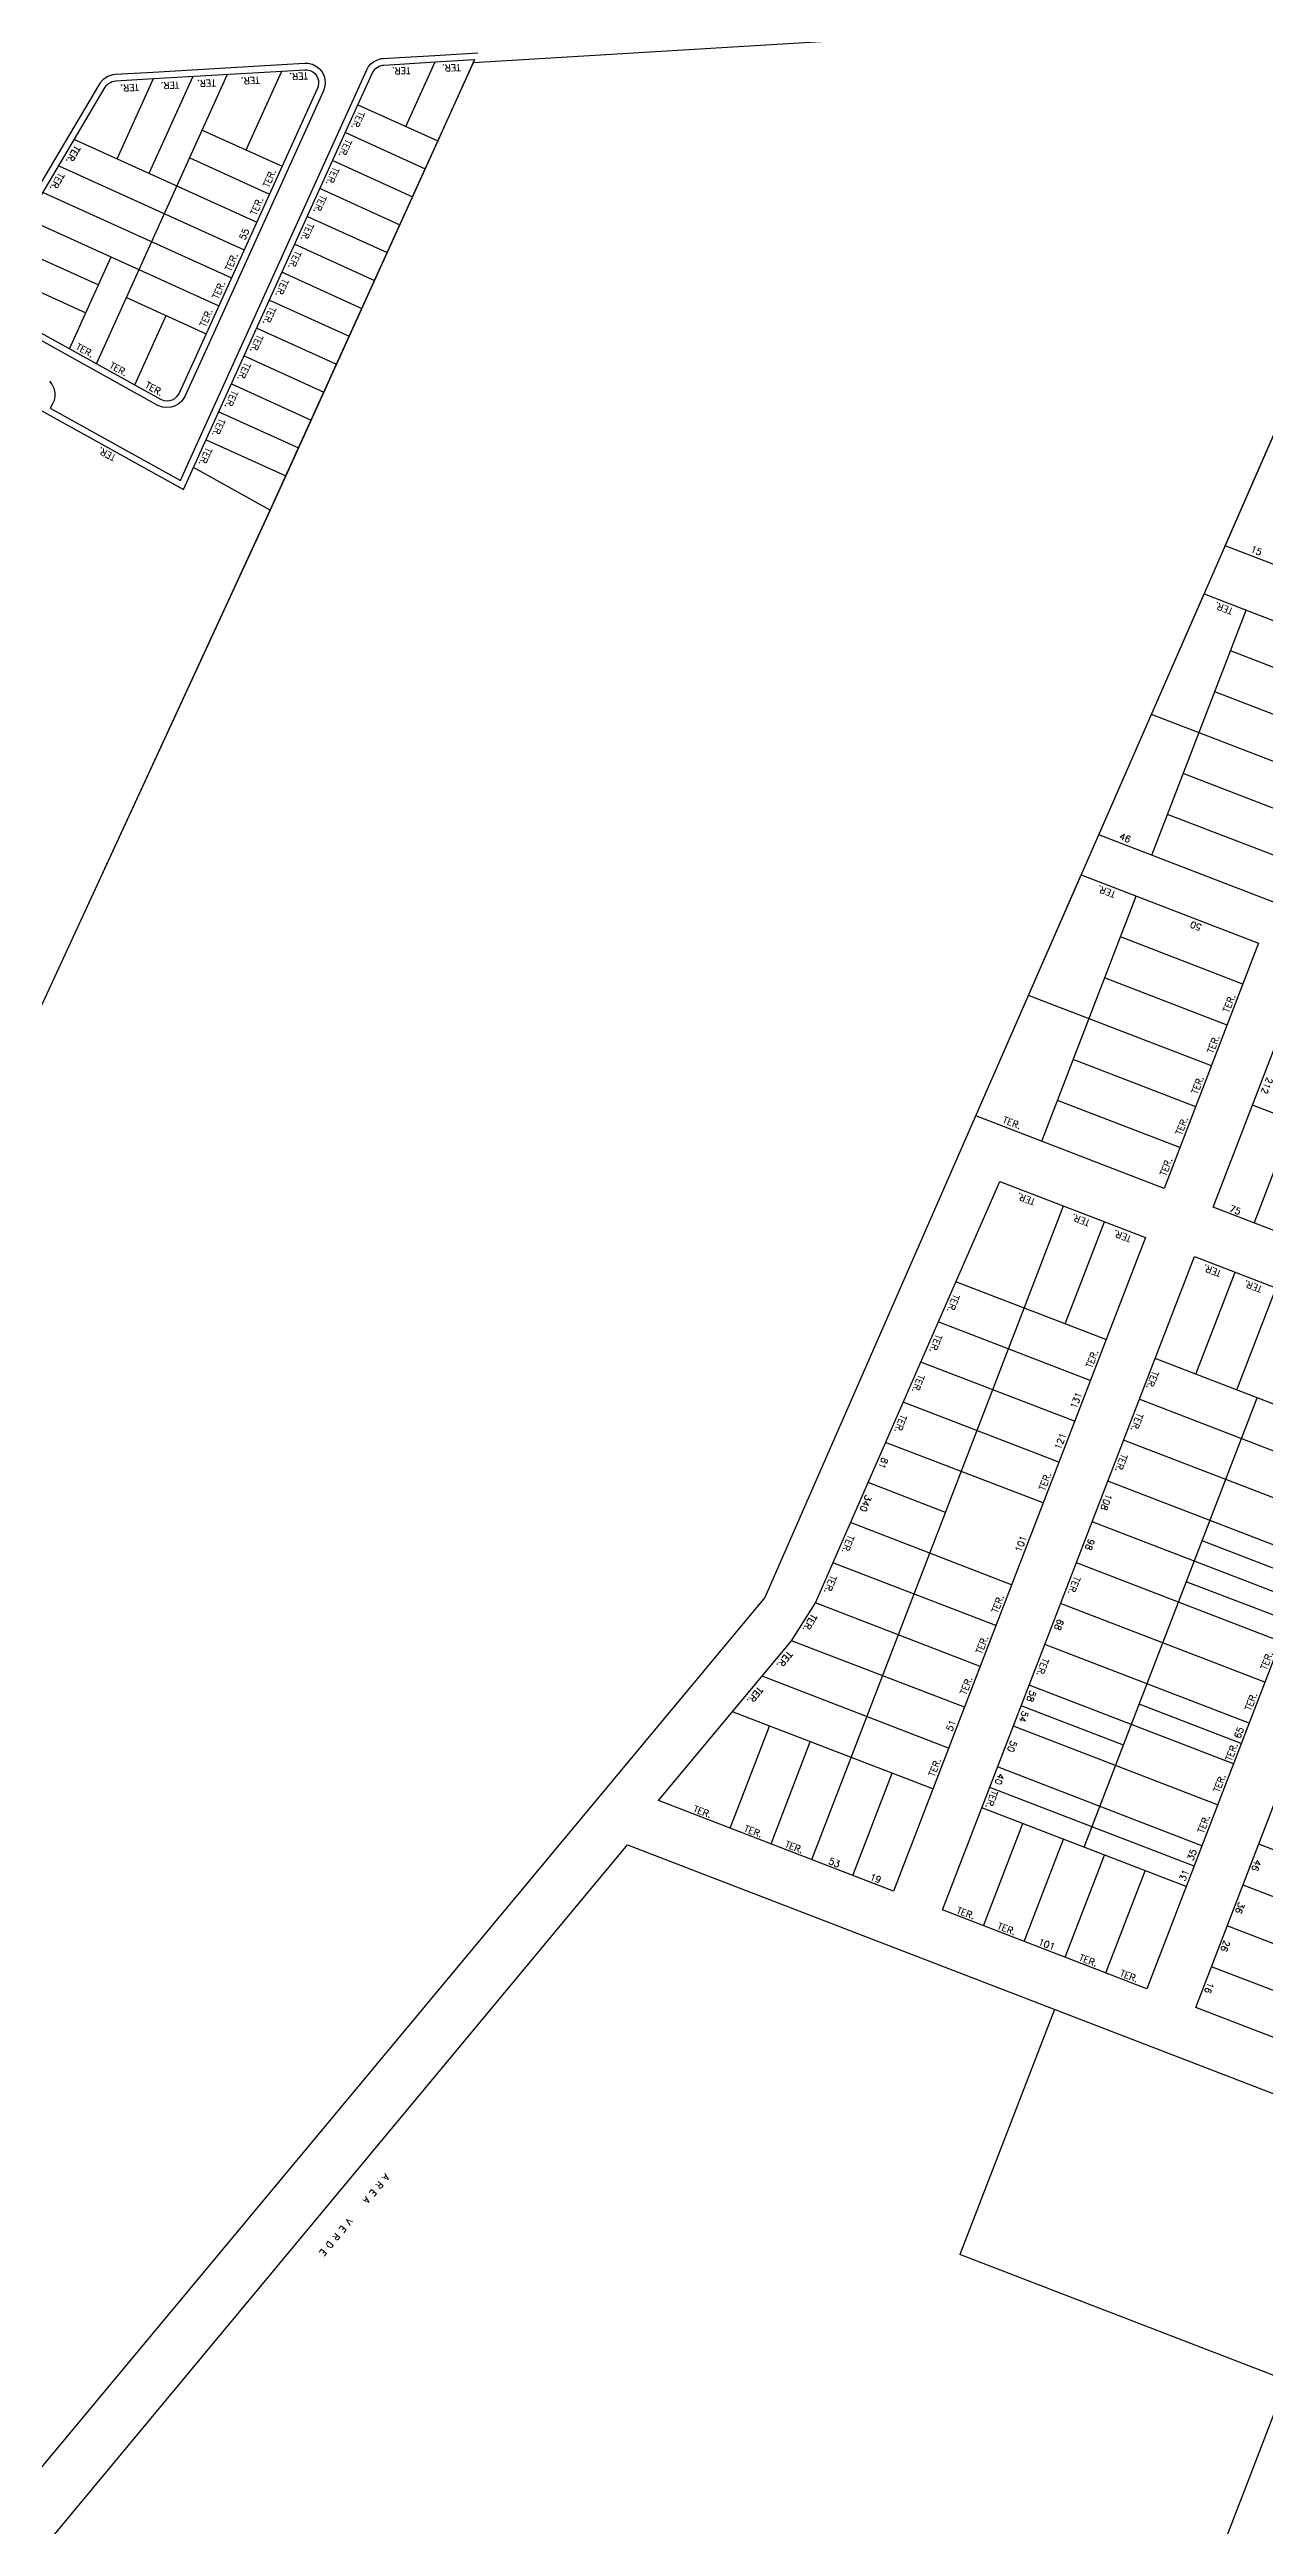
# Model space of a CAD drawing. Extents: x 714896 to 749292, y 8417558 to 8447149.
# Drawn here: x 742574 to 742852, y 8426590 to 8427156 of the extents above; entities that cross this region are included whole.
import ezdxf

# ---------------------------------------------------------------- set-up
doc = ezdxf.new("R2010")
doc.units = 0
doc.header["$MEASUREMENT"] = 0
for name, color, linetype in [('LOTE', 7, 'CONTINUOUS'), ('MEIO_FIO', 24, 'CONTINUOUS'), ('NUM-PORTA', 7, 'CONTINUOUS'), ('QUADRA', 6, 'CONTINUOUS'), ('TEXTO', 7, 'CONTINUOUS')]:
    doc.layers.add(name, color=color, linetype=linetype)
doc.styles.add('ROMANS', font='ROMANS.SHX', dxfattribs={"height": 1.5})

msp = doc.modelspace()

# ---------------------------------------------------------------- linework, layer by layer
at = {"layer": 'LOTE'}
for p, q in [((742584.61, 8427083.82), (742614.6, 8427149.94)), ((742589.38, 8427130.64), (742597.68, 8427148.94)), ((742596.66, 8427127.34), (742606.7, 8427149.48)), ((742618.84, 8427132.65), (742627.01, 8427150.68)), ((742579.6, 8427135.07), (742621.25, 8427116.18)), ((742608.82, 8427137.19), (742627.03, 8427128.93)), ((742576.02, 8427129.01), (742618.36, 8427109.81)), ((742605.93, 8427130.82), (742624.14, 8427122.56)), ((742572.43, 8427122.95), (742615.47, 8427103.43)), ((742568.84, 8427116.89), (742612.58, 8427097.06)), ((742565.26, 8427110.83), (742585.1, 8427101.84)), ((742561.67, 8427104.78), (742582.2, 8427095.46)), ((742578.47, 8427087.22), (742587.99, 8427108.21)), ((742591.47, 8427098.94), (742609.68, 8427090.68)), ((742593.39, 8427078.96), (742600.58, 8427094.81))]:
    msp.add_line(p, q, dxfattribs=at)
at = {"layer": 'LOTE', "color": 7}
for p, q in [((742655.31, 8427138.01), (742661.99, 8427152.75)), ((742644.38, 8427142.97), (742662.6, 8427134.71)), ((742641.49, 8427136.6), (742659.7, 8427128.33)), ((742638.6, 8427130.22), (742656.81, 8427121.96)), ((742635.71, 8427123.85), (742653.92, 8427115.58)), ((742632.82, 8427117.47), (742651.03, 8427109.21)), ((742629.92, 8427111.1), (742648.14, 8427102.83)), ((742627.03, 8427104.72), (742645.25, 8427096.46)), ((742624.14, 8427098.35), (742642.36, 8427090.08)), ((742621.25, 8427091.97), (742639.46, 8427083.71)), ((742618.36, 8427085.6), (742636.57, 8427077.34)), ((742615.47, 8427079.22), (742633.68, 8427070.96)), ((742612.58, 8427072.85), (742630.79, 8427064.59)), ((742609.68, 8427066.47), (742627.9, 8427058.21)), ((742624.34, 8427050.37), (742606.79, 8427060.1)), ((742825.71, 8426971.55), (742847.28, 8427027.54)), ((742871.68, 8427007.42), (742843.69, 8427018.21)), ((742868.09, 8426998.09), (742840.09, 8427008.87)), ((742864.49, 8426988.76), (742825.62, 8427003.73)), ((742860.9, 8426979.43), (742832.9, 8426990.21)), ((742857.3, 8426970.1), (742829.31, 8426980.88)), ((742800.55, 8426906.23), (742822.12, 8426962.22)), ((742846.52, 8426942.1), (742818.52, 8426952.89)), ((742839.33, 8426923.44), (742797.55, 8426939.53)), ((742842.92, 8426932.77), (742814.93, 8426943.55)), ((742835.73, 8426914.11), (742807.74, 8426924.89)), ((742832.14, 8426904.77), (742804.14, 8426915.56)), ((742895.38, 8426896.48), (742848.73, 8426914.46)), ((742849.07, 8426887.53), (742858.06, 8426910.86)), ((742796.58, 8426868.11), (742805.57, 8426891.43)), ((742805.91, 8426864.51), (742814.9, 8426887.84)), ((742815.24, 8426860.92), (742780.95, 8426874.13)), ((742835.77, 8426853.01), (742844.76, 8426876.34)), ((742845.1, 8426849.41), (742854.09, 8426872.74)), ((742757.04, 8426765.46), (742796.58, 8426868.11)), ((742811.65, 8426851.59), (742776.94, 8426864.95)), ((742808.05, 8426842.25), (742772.93, 8426855.78)), ((742873.1, 8426838.63), (742826.44, 8426856.6)), ((742804.46, 8426832.92), (742768.92, 8426846.61)), ((742810.23, 8426744.97), (742849.77, 8426847.62)), ((742869.5, 8426829.3), (742822.84, 8426847.27)), ((742800.86, 8426823.59), (742764.91, 8426837.44)), ((742865.91, 8426819.97), (742819.25, 8426837.94)), ((742778.6, 8426821.45), (742760.9, 8426828.27)), ((742862.31, 8426810.63), (742815.66, 8426828.61)), ((742793.67, 8426804.93), (742756.89, 8426819.1)), ((742858.72, 8426801.3), (742812.06, 8426819.28)), ((742860.52, 8426805.97), (742837.19, 8426814.96)), ((742790.08, 8426795.6), (742752.88, 8426809.93)), ((742855.12, 8426791.97), (742808.47, 8426809.95)), ((742856.92, 8426796.64), (742833.59, 8426805.62)), ((742786.48, 8426786.26), (742748.87, 8426800.75)), ((742851.53, 8426782.64), (742804.87, 8426800.61)), ((742782.89, 8426776.93), (742743.42, 8426792.14)), ((742847.93, 8426773.31), (742801.28, 8426791.28)), ((742779.29, 8426767.6), (742736.67, 8426784.02)), ((742844.34, 8426763.98), (742797.68, 8426781.95)), ((742775.7, 8426758.27), (742729.93, 8426775.9)), ((742819.21, 8426768.3), (742795.88, 8426777.28)), ((742846.14, 8426768.64), (742822.81, 8426777.63)), ((742729.39, 8426749.32), (742738.37, 8426772.65)), ((742840.74, 8426754.65), (742794.09, 8426772.62)), ((742738.72, 8426745.73), (742747.7, 8426769.05)), ((742748.05, 8426742.13), (742757.04, 8426765.46)), ((742757.38, 8426738.54), (742766.37, 8426761.86)), ((742835.35, 8426740.65), (742788.69, 8426758.62)), ((742837.15, 8426745.31), (742790.49, 8426763.29)), ((742833.55, 8426735.98), (742786.9, 8426753.96)), ((742787.24, 8426727.03), (742796.23, 8426750.36)), ((742796.57, 8426723.44), (742805.56, 8426746.77)), ((742805.9, 8426719.84), (742814.89, 8426743.17)), ((742896.8, 8426727.69), (742850.14, 8426745.67)), ((742815.24, 8426716.25), (742824.22, 8426739.58)), ((742893.21, 8426718.36), (742846.55, 8426736.33)), ((742889.61, 8426709.03), (742842.95, 8426727)), ((742886.02, 8426699.7), (742839.36, 8426717.67))]:
    msp.add_line(p, q, dxfattribs=at)
at = {"layer": 'LOTE', "color": 7, "linetype": 'CONTINUOUS'}
for points in [[(742803.46, 8426707.93), (742781.89, 8426651.94)], [(742856.54, 8426623.18), (742781.89, 8426651.94)]]:
    msp.add_lwpolyline(points, dxfattribs=at)
at = {"layer": 'MEIO_FIO'}
for points in [[(742573.88, 8427079.83), (742574.43, 8427079.12), (742574.87, 8427078.24), (742575.11, 8427077.18), (742575.11, 8427076.35), (742574.95, 8427075.44), (742574.54, 8427074.5), (742574.05, 8427073.67), (742603.82, 8427057.17), (742605.43, 8427060.72), (742643.02, 8427143.59), (742646.37, 8427150.98), (742646.78, 8427151.69), (742647.33, 8427152.32), (742647.9, 8427152.78), (742648.81, 8427153.26), (742649.68, 8427153.5), (742650.13, 8427153.55), (742653.86, 8427153.77), (742661.9, 8427154.24), (742671.72, 8427154.82)], [(742560.38, 8427105.54), (742585.38, 8427147.77), (742585.71, 8427148.26), (742586.36, 8427148.92), (742587.08, 8427149.4), (742587.7, 8427149.68), (742588.37, 8427149.86), (742588.91, 8427149.93), (742597.59, 8427150.44), (742626.93, 8427152.17), (742632.18, 8427152.49), (742632.94, 8427152.46), (742633.98, 8427152.21), (742634.89, 8427151.74), (742635.49, 8427151.26), (742636.25, 8427150.32), (742636.63, 8427149.49), (742636.83, 8427148.75), (742636.89, 8427147.89), (742636.75, 8427146.89), (742636.51, 8427146.19), (742628.4, 8427128.31), (742611.05, 8427090.06), (742604.82, 8427076.32), (742604.06, 8427075.2), (742603.28, 8427074.55), (742602.47, 8427074.12), (742601.59, 8427073.86), (742600.59, 8427073.79), (742599.72, 8427073.91), (742598.68, 8427074.31), (742559.9, 8427095.8)]]:
    msp.add_lwpolyline(points, dxfattribs=at)
at = {"layer": 'QUADRA', "color": 6, "linetype": 'CONTINUOUS'}
msp.add_lwpolyline([(742670.73, 8427152.64), (742864.83, 8427164.36), (742891.39, 8427154.14), (742737.31, 8426801.99), (742549.7, 8426576.52), (742547.04, 8426573.31), (742544.07, 8426559.15), (742400.4, 8426588.86), (742401.55, 8426594.37), (742427.48, 8426646.26), (742464.15, 8426719.62), (742470.33, 8426731.99), (742516.34, 8426824.06), (742557.01, 8426905.46), (742561.48, 8426914.41), (742624.34, 8427050.37), (742670.73, 8427152.64)], close=True, dxfattribs=at)
at = {"layer": 'QUADRA'}
for points in [[(742561.67, 8427104.78), (742586.64, 8427146.96), (742586.87, 8427147.3), (742587.32, 8427147.75), (742587.81, 8427148.08), (742588.21, 8427148.26), (742588.66, 8427148.38), (742589.05, 8427148.43), (742597.68, 8427148.94), (742627.01, 8427150.68), (742632.21, 8427150.98), (742632.74, 8427150.97), (742633.45, 8427150.8), (742634.07, 8427150.47), (742634.42, 8427150.19), (742634.97, 8427149.52), (742635.22, 8427148.98), (742635.34, 8427148.5), (742635.38, 8427147.93), (742635.29, 8427147.24), (742635.12, 8427146.75), (742627.03, 8427128.93), (742609.68, 8427090.68), (742603.5, 8427077.06), (742602.93, 8427076.22), (742602.44, 8427075.8), (742601.9, 8427075.52), (742601.33, 8427075.35), (742600.64, 8427075.3), (742600.09, 8427075.37), (742599.32, 8427075.67), (742599.32, 8427075.67), (742560.7, 8427097.07)], [(742571.97, 8427073.1), (742604.51, 8427055.07), (742606.79, 8427060.1), (742644.38, 8427142.97), (742647.71, 8427150.3), (742648, 8427150.81), (742648.37, 8427151.23), (742648.73, 8427151.52), (742649.36, 8427151.86), (742649.96, 8427152.02), (742650.26, 8427152.05), (742653.95, 8427152.27), (742661.99, 8427152.75), (742671.02, 8427153.28), (742662.6, 8427134.71), (742627.9, 8427058.21), (742624.34, 8427050.37), (742563.65, 8426918.97)]]:
    msp.add_lwpolyline(points, dxfattribs=at)
at = {"layer": 'QUADRA', "linetype": 'CONTINUOUS'}
for points in [[(742891.39, 8427154.14), (742923.45, 8427141.8), (742879.59, 8427027.95), (742842.47, 8427042.25), (742891.39, 8427154.14)], [(742837.65, 8427031.25), (742875.27, 8427016.75), (742853.71, 8426960.76), (742813.59, 8426976.22), (742837.65, 8427031.25)], [(742886.4, 8426873.16), (742839.74, 8426891.13), (742886.47, 8427012.44), (742933.13, 8426994.47), (742886.4, 8426873.16)], [(742850.11, 8426951.43), (742828.54, 8426895.44), (742785.52, 8426912.02), (742809.58, 8426967.05), (742850.11, 8426951.43)], [(742824.23, 8426884.25), (742766.71, 8426734.94), (742713.05, 8426755.61), (742743.42, 8426792.14), (742748.87, 8426800.75), (742790.98, 8426897.05), (742824.23, 8426884.25)], [(742835.43, 8426879.93), (742882.08, 8426861.96), (742824.57, 8426712.65), (742777.91, 8426730.63), (742835.43, 8426879.93)], [(742893.28, 8426857.64), (742939.94, 8426839.67), (742882.42, 8426690.37), (742835.77, 8426708.34), (742893.28, 8426857.64)]]:
    msp.add_lwpolyline(points, close=True, dxfattribs=at)
at = {"layer": 'QUADRA'}
msp.add_lwpolyline([(742558.13, 8426567.75), (742705.94, 8426745.49), (742878.11, 8426679.17), (742724.87, 8426281.37), (742682.76, 8426348.31), (742678.38, 8426357.37), (742629.49, 8426482.13), (742625.81, 8426491.53), (742619.64, 8426507.26), (742557.53, 8426564.6), (742557.75, 8426564.88)], close=True, dxfattribs=at)

# ---------------------------------------------------------------- texts
at = {"layer": 'NUM-PORTA', "style": 'ROMANS'}
msp.add_text('55', height=1.5, rotation=66.5984, dxfattribs=at).set_placement((742618.56, 8427111.94))
at = {"layer": 'NUM-PORTA', "color": 7, "style": 'ROMANS'}
for s, rotation, p in [('15', 338.8395, (742848.1, 8427040.9, 272.47)), ('46', 338.8395, (742818.12, 8426975.27, 272.47)), ('50', 158.8395, (742837.24, 8426955.62, 272.47)), ('212', 247.6305, (742852.05, 8426920.98, 272.47)), ('75', 339.3058, (742843.29, 8426890.27, 272.47)), ('131', 68.8395, (742808.43, 8426844.95, 272.47)), ('121', 68.8395, (742804.83, 8426835.62, 272.47)), ('81', 248.8395, (742764.13, 8426834.14, 272.47)), ('340', 248.8395, (742760.37, 8426825.56, 272.47)), ('108', 249.3058, (742815.29, 8426825.87, 272.47)), ('101', 68.8395, (742795.8, 8426812.19, 272.47)), ('98', 249.3058, (742811.31, 8426815.54, 272.47)), ('68', 249.3058, (742804.25, 8426797.23, 272.47)), ('54', 249.3058, (742796.17, 8426776.24, 272.47)), ('58', 249.3058, (742797.96, 8426780.9, 272.47)), ('51', 68.8395, (742780.06, 8426771.31, 272.47)), ('65', 68.8395, (742845.86, 8426769.66, 272.47)), ('50', 249.3058, (742793.55, 8426769.45, 272.47)), ('40', 249.3058, (742790.67, 8426761.97, 272.47)), ('53', 339.3058, (742751.73, 8426741.22, 272.47)), ('35', 68.8395, (742835.12, 8426741.76, 272.47)), ('46', 248.8395, (742849.35, 8426742.28, 272.47)), ('19', 339.3058, (742761.14, 8426737.59, 272.47)), ('31', 68.8395, (742833.32, 8426737.1, 272.47)), ('36', 248.8395, (742845.61, 8426732.55, 272.47)), ('101', 339.3058, (742799.62, 8426722.77, 272.47)), ('26', 248.8395, (742842.26, 8426723.87, 272.47)), ('16', 248.8395, (742838.57, 8426714.3, 272.47))]:
    msp.add_text(s, height=1.5, rotation=rotation, dxfattribs=at).set_placement(p)
at = {"layer": 'TEXTO', "style": 'ROMANS'}
for rotation, p in [(182.5749, (742611.85, 8427148.75)), (182.5749, (742621.86, 8427149.35)), (182.5749, (742632.89, 8427150.33)), (181.3432, (742656.36, 8427151.55)), (181.3432, (742667.8, 8427152.23)), (182.5749, (742594.29, 8427147.72)), (182.5749, (742603.52, 8427148.26)), (246.0023, (742644.55, 8427141.62)), (240.3011, (742579.69, 8427133.79)), (246.0023, (742641.65, 8427135.24)), (240.3011, (742576.03, 8427127.6)), (66.5984, (742624, 8427123.94)), (246.0023, (742638.76, 8427128.87)), (66.5984, (742621.11, 8427117.57)), (246.0023, (742635.87, 8427122.49)), (246.0023, (742632.98, 8427116.12)), (246.0023, (742630.09, 8427109.74)), (66.5984, (742615.33, 8427104.82)), (66.5984, (742612.44, 8427098.44)), (246.0023, (742627.2, 8427103.37)), (66.5984, (742609.54, 8427092.07)), (246.0023, (742624.31, 8427096.99)), (331.1572, (742579.77, 8427087.24)), (246.0023, (742621.41, 8427090.62)), (331.1572, (742587.46, 8427082.97)), (246.0023, (742618.52, 8427084.24)), (331.1572, (742595.6, 8427078.46)), (246.0023, (742615.63, 8427077.87)), (246.0023, (742612.72, 8427071.45)), (151.4467, (742589.24, 8427062.82)), (246.0023, (742609.71, 8427064.82))]:
    msp.add_text('TER.', height=1.5, rotation=rotation, dxfattribs=at).set_placement(p)
at = {"layer": 'TEXTO', "color": 7, "style": 'ROMANS'}
for s, rotation, p in [('TER.', 158.8395, (742844.36, 8427027.89, 272.47)), ('TER.', 158.8395, (742817.56, 8426963.2, 272.47)), ('TER.', 68.8395, (742843.3, 8426935.47, 272.47)), ('TER.', 68.8395, (742839.7, 8426926.14, 272.47)), ('TER.', 68.8395, (742836.11, 8426916.81, 272.47)), ('TER.', 338.8395, (742791.52, 8426910.5, 272.47)), ('TER.', 68.8395, (742832.51, 8426907.48, 272.47)), ('TER.', 68.8395, (742828.92, 8426898.14, 272.47)), ('TER.', 158.8395, (742799.23, 8426892.97, 272.47)), ('TER.', 158.8395, (742811.7, 8426888.17, 272.47)), ('TER.', 158.8395, (742821.2, 8426884.51, 272.47)), ('TER.', 158.8395, (742841.73, 8426876.6, 272.47)), ('TER.', 158.8395, (742851.06, 8426873.01, 272.47)), ('TER.', 248.8395, (742780.43, 8426871.42, 272.47)), ('TER.', 248.8395, (742776.42, 8426862.24, 272.47)), ('TER.', 68.8395, (742812.02, 8426854.29, 272.47)), ('TER.', 248.8395, (742772.41, 8426853.07, 272.47)), ('TER.', 248.8395, (742825.91, 8426853.89, 272.47)), ('TER.', 248.8395, (742768.39, 8426843.9, 272.47)), ('TER.', 249.3058, (742822.38, 8426844.28, 272.47)), ('TER.', 249.3058, (742818.79, 8426834.95, 272.47)), ('TER.', 68.8395, (742801.24, 8426826.29, 272.47)), ('TER.', 248.8395, (742756.36, 8426816.39, 272.47)), ('TER.', 248.8395, (742752.35, 8426807.22, 272.47)), ('TER.', 249.3058, (742808, 8426806.96, 272.47)), ('TER.', 239.7757, (742748.01, 8426798.38, 272.47)), ('TER.', 68.8395, (742790.45, 8426798.3, 272.47)), ('TER.', 68.8395, (742786.86, 8426788.96, 272.47)), ('TER.', 230.8889, (742742.55, 8426789.88, 272.47)), ('TER.', 249.3058, (742800.81, 8426788.29, 272.47)), ('TER.', 68.8395, (742851.9, 8426785.34, 272.47)), ('TER.', 230.8889, (742735.81, 8426781.76, 272.47)), ('TER.', 68.8395, (742783.26, 8426779.63, 272.47)), ('TER.', 68.8395, (742848.31, 8426776.01, 272.47)), ('TER.', 68.8395, (742776.07, 8426760.97, 272.47)), ('TER.', 68.8395, (742843.87, 8426764.49, 272.47)), ('TER.', 68.8395, (742841.12, 8426757.35, 272.47)), ('TER.', 339.3058, (742720.83, 8426753.12, 272.47)), ('TER.', 249.3058, (742789.19, 8426758.12, 272.47)), ('TER.', 339.3058, (742732.44, 8426748.65, 272.47)), ('TER.', 68.8395, (742837.52, 8426748.01, 272.47)), ('TER.', 339.3058, (742741.77, 8426745.05, 272.47)), ('TER.', 339.3058, (742780.96, 8426729.96, 272.47)), ('TER.', 339.3058, (742790.29, 8426726.36, 272.47)), ('TER.', 339.3058, (742808.96, 8426719.17, 272.47)), ('TER.', 339.3058, (742818.29, 8426715.58, 272.47)), ('A R E A    V E R D E', 230.0855, (742650.54, 8426670.45, 272.47))]:
    msp.add_text(s, height=1.5, rotation=rotation, dxfattribs=at).set_placement(p)

doc.saveas('drawing.dxf')
